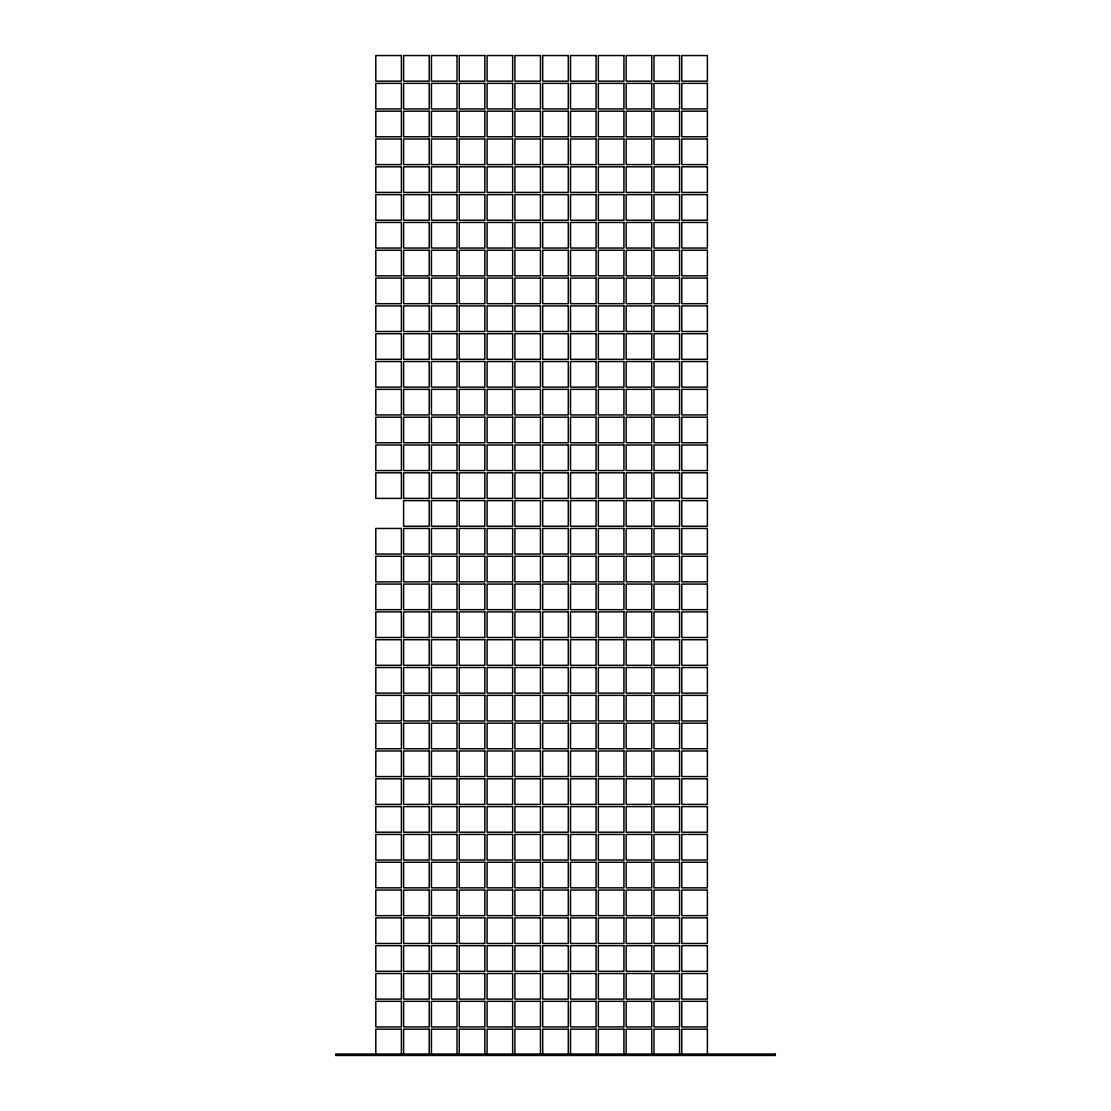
<?xml version="1.0" encoding="UTF-8"?>
<svg xmlns="http://www.w3.org/2000/svg" width="1111" height="1111" viewBox="0 0 1111 1111"><rect width="100%" height="100%" fill="white"/><g stroke="black" fill="none" stroke-linecap="round" stroke-linejoin="round"><path stroke-width="1.5" d="M401.39 55.55L375.796 55.55L375.796 81.145L401.39 81.145L401.39 55.55M429.207 55.55L403.612 55.55L403.612 81.145L429.207 81.145L429.207 55.55M457.024 55.55L431.429 55.55L431.429 81.145L457.024 81.145L457.024 55.55M484.84 55.55L459.246 55.55L459.246 81.145L484.84 81.145L484.84 55.55M512.657 55.55L487.076 55.55L487.076 81.145L512.657 81.145L512.657 55.55M540.474 55.55L514.893 55.55L514.893 81.145L540.474 81.145L540.474 55.55M568.29 55.55L542.71 55.55L542.71 81.145L568.29 81.145L568.29 55.55M596.107 55.55L570.526 55.55L570.526 81.145L596.107 81.145L596.107 55.55M623.924 55.55L598.343 55.55L598.343 81.145L623.924 81.145L623.924 55.55M651.754 55.55L626.16 55.55L626.16 81.145L651.754 81.145L651.754 55.55M679.571 55.55L653.976 55.55L653.976 81.145L679.571 81.145L679.571 55.55M707.388 55.55L681.793 55.55L681.793 81.145L707.388 81.145L707.388 55.55M401.39 83.367L375.796 83.367L375.796 108.961L401.39 108.961L401.39 83.367M429.207 83.367L403.612 83.367L403.612 108.961L429.207 108.961L429.207 83.367M457.024 83.367L431.429 83.367L431.429 108.961L457.024 108.961L457.024 83.367M484.84 83.367L459.246 83.367L459.246 108.961L484.84 108.961L484.84 83.367M512.657 83.367L487.076 83.367L487.076 108.961L512.657 108.961L512.657 83.367M540.474 83.367L514.893 83.367L514.893 108.961L540.474 108.961L540.474 83.367M568.29 83.367L542.71 83.367L542.71 108.961L568.29 108.961L568.29 83.367M596.107 83.367L570.526 83.367L570.526 108.961L596.107 108.961L596.107 83.367M623.924 83.367L598.343 83.367L598.343 108.961L623.924 108.961L623.924 83.367M651.754 83.367L626.16 83.367L626.16 108.961L651.754 108.961L651.754 83.367M679.571 83.367L653.976 83.367L653.976 108.961L679.571 108.961L679.571 83.367M707.388 83.367L681.793 83.367L681.793 108.961L707.388 108.961L707.388 83.367M401.39 111.183L375.796 111.183L375.796 136.778L401.39 136.778L401.39 111.183M429.207 111.183L403.612 111.183L403.612 136.778L429.207 136.778L429.207 111.183M457.024 111.183L431.429 111.183L431.429 136.778L457.024 136.778L457.024 111.183M484.84 111.183L459.246 111.183L459.246 136.778L484.84 136.778L484.84 111.183M512.657 111.183L487.076 111.183L487.076 136.778L512.657 136.778L512.657 111.183M540.474 111.183L514.893 111.183L514.893 136.778L540.474 136.778L540.474 111.183M568.29 111.183L542.71 111.183L542.71 136.778L568.29 136.778L568.29 111.183M596.107 111.183L570.526 111.183L570.526 136.778L596.107 136.778L596.107 111.183M623.924 111.183L598.343 111.183L598.343 136.778L623.924 136.778L623.924 111.183M651.754 111.183L626.16 111.183L626.16 136.778L651.754 136.778L651.754 111.183M679.571 111.183L653.976 111.183L653.976 136.778L679.571 136.778L679.571 111.183M707.388 111.183L681.793 111.183L681.793 136.778L707.388 136.778L707.388 111.183M401.39 139L375.796 139L375.796 164.595L401.39 164.595L401.39 139M429.207 139L403.612 139L403.612 164.595L429.207 164.595L429.207 139M457.024 139L431.429 139L431.429 164.595L457.024 164.595L457.024 139M484.84 139L459.246 139L459.246 164.595L484.84 164.595L484.84 139M512.657 139L487.076 139L487.076 164.595L512.657 164.595L512.657 139M540.474 139L514.893 139L514.893 164.595L540.474 164.595L540.474 139M568.29 139L542.71 139L542.71 164.595L568.29 164.595L568.29 139M596.107 139L570.526 139L570.526 164.595L596.107 164.595L596.107 139M623.924 139L598.343 139L598.343 164.595L623.924 164.595L623.924 139M651.754 139L626.16 139L626.16 164.595L651.754 164.595L651.754 139M679.571 139L653.976 139L653.976 164.595L679.571 164.595L679.571 139M707.388 139L681.793 139L681.793 164.595L707.388 164.595L707.388 139M401.39 166.817L375.796 166.817L375.796 192.411L401.39 192.411L401.39 166.817M429.207 166.817L403.612 166.817L403.612 192.411L429.207 192.411L429.207 166.817M457.024 166.817L431.429 166.817L431.429 192.411L457.024 192.411L457.024 166.817M484.84 166.817L459.246 166.817L459.246 192.411L484.84 192.411L484.84 166.817M512.657 166.817L487.076 166.817L487.076 192.411L512.657 192.411L512.657 166.817M540.474 166.817L514.893 166.817L514.893 192.411L540.474 192.411L540.474 166.817M568.29 166.817L542.71 166.817L542.71 192.411L568.29 192.411L568.29 166.817M596.107 166.817L570.526 166.817L570.526 192.411L596.107 192.411L596.107 166.817M623.924 166.817L598.343 166.817L598.343 192.411L623.924 192.411L623.924 166.817M651.754 166.817L626.16 166.817L626.16 192.411L651.754 192.411L651.754 166.817M679.571 166.817L653.976 166.817L653.976 192.411L679.571 192.411L679.571 166.817M707.388 166.817L681.793 166.817L681.793 192.411L707.388 192.411L707.388 166.817M401.39 194.633L375.796 194.633L375.796 220.228L401.39 220.228L401.39 194.633M429.207 194.633L403.612 194.633L403.612 220.228L429.207 220.228L429.207 194.633M457.024 194.633L431.429 194.633L431.429 220.228L457.024 220.228L457.024 194.633M484.84 194.633L459.246 194.633L459.246 220.228L484.84 220.228L484.84 194.633M512.657 194.633L487.076 194.633L487.076 220.228L512.657 220.228L512.657 194.633M540.474 194.633L514.893 194.633L514.893 220.228L540.474 220.228L540.474 194.633M568.29 194.633L542.71 194.633L542.71 220.228L568.29 220.228L568.29 194.633M596.107 194.633L570.526 194.633L570.526 220.228L596.107 220.228L596.107 194.633M623.924 194.633L598.343 194.633L598.343 220.228L623.924 220.228L623.924 194.633M651.754 194.633L626.16 194.633L626.16 220.228L651.754 220.228L651.754 194.633M679.571 194.633L653.976 194.633L653.976 220.228L679.571 220.228L679.571 194.633M707.388 194.633L681.793 194.633L681.793 220.228L707.388 220.228L707.388 194.633M401.39 222.45L375.796 222.45L375.796 248.045L401.39 248.045L401.39 222.45M429.207 222.45L403.612 222.45L403.612 248.045L429.207 248.045L429.207 222.45M457.024 222.45L431.429 222.45L431.429 248.045L457.024 248.045L457.024 222.45M484.84 222.45L459.246 222.45L459.246 248.045L484.84 248.045L484.84 222.45M512.657 222.45L487.076 222.45L487.076 248.045L512.657 248.045L512.657 222.45M540.474 222.45L514.893 222.45L514.893 248.045L540.474 248.045L540.474 222.45M568.29 222.45L542.71 222.45L542.71 248.045L568.29 248.045L568.29 222.45M596.107 222.45L570.526 222.45L570.526 248.045L596.107 248.045L596.107 222.45M623.924 222.45L598.343 222.45L598.343 248.045L623.924 248.045L623.924 222.45M651.754 222.45L626.16 222.45L626.16 248.045L651.754 248.045L651.754 222.45M679.571 222.45L653.976 222.45L653.976 248.045L679.571 248.045L679.571 222.45M707.388 222.45L681.793 222.45L681.793 248.045L707.388 248.045L707.388 222.45M401.39 250.267L375.796 250.267L375.796 275.861L401.39 275.861L401.39 250.267M429.207 250.267L403.612 250.267L403.612 275.861L429.207 275.861L429.207 250.267M457.024 250.267L431.429 250.267L431.429 275.861L457.024 275.861L457.024 250.267M484.84 250.267L459.246 250.267L459.246 275.861L484.84 275.861L484.84 250.267M512.657 250.267L487.076 250.267L487.076 275.861L512.657 275.861L512.657 250.267M540.474 250.267L514.893 250.267L514.893 275.861L540.474 275.861L540.474 250.267M568.29 250.267L542.71 250.267L542.71 275.861L568.29 275.861L568.29 250.267M596.107 250.267L570.526 250.267L570.526 275.861L596.107 275.861L596.107 250.267M623.924 250.267L598.343 250.267L598.343 275.861L623.924 275.861L623.924 250.267M651.754 250.267L626.16 250.267L626.16 275.861L651.754 275.861L651.754 250.267M679.571 250.267L653.976 250.267L653.976 275.861L679.571 275.861L679.571 250.267M707.388 250.267L681.793 250.267L681.793 275.861L707.388 275.861L707.388 250.267M401.39 278.083L375.796 278.083L375.796 303.678L401.39 303.678L401.39 278.083M429.207 278.083L403.612 278.083L403.612 303.678L429.207 303.678L429.207 278.083M457.024 278.083L431.429 278.083L431.429 303.678L457.024 303.678L457.024 278.083M484.84 278.083L459.246 278.083L459.246 303.678L484.84 303.678L484.84 278.083M512.657 278.083L487.076 278.083L487.076 303.678L512.657 303.678L512.657 278.083M540.474 278.083L514.893 278.083L514.893 303.678L540.474 303.678L540.474 278.083M568.29 278.083L542.71 278.083L542.71 303.678L568.29 303.678L568.29 278.083M596.107 278.083L570.526 278.083L570.526 303.678L596.107 303.678L596.107 278.083M623.924 278.083L598.343 278.083L598.343 303.678L623.924 303.678L623.924 278.083M651.754 278.083L626.16 278.083L626.16 303.678L651.754 303.678L651.754 278.083M679.571 278.083L653.976 278.083L653.976 303.678L679.571 303.678L679.571 278.083M707.388 278.083L681.793 278.083L681.793 303.678L707.388 303.678L707.388 278.083M401.39 305.9L375.796 305.9L375.796 331.495L401.39 331.495L401.39 305.9M429.207 305.9L403.612 305.9L403.612 331.495L429.207 331.495L429.207 305.9M457.024 305.9L431.429 305.9L431.429 331.495L457.024 331.495L457.024 305.9M484.84 305.9L459.246 305.9L459.246 331.495L484.84 331.495L484.84 305.9M512.657 305.9L487.076 305.9L487.076 331.495L512.657 331.495L512.657 305.9M540.474 305.9L514.893 305.9L514.893 331.495L540.474 331.495L540.474 305.9M568.29 305.9L542.71 305.9L542.71 331.495L568.29 331.495L568.29 305.9M596.107 305.9L570.526 305.9L570.526 331.495L596.107 331.495L596.107 305.9M623.924 305.9L598.343 305.9L598.343 331.495L623.924 331.495L623.924 305.9M651.754 305.9L626.16 305.9L626.16 331.495L651.754 331.495L651.754 305.9M679.571 305.9L653.976 305.9L653.976 331.495L679.571 331.495L679.571 305.9M707.388 305.9L681.793 305.9L681.793 331.495L707.388 331.495L707.388 305.9M401.39 333.717L375.796 333.717L375.796 359.311L401.39 359.311L401.39 333.717M429.207 333.717L403.612 333.717L403.612 359.311L429.207 359.311L429.207 333.717M457.024 333.717L431.429 333.717L431.429 359.311L457.024 359.311L457.024 333.717M484.84 333.717L459.246 333.717L459.246 359.311L484.84 359.311L484.84 333.717M512.657 333.717L487.076 333.717L487.076 359.311L512.657 359.311L512.657 333.717M540.474 333.717L514.893 333.717L514.893 359.311L540.474 359.311L540.474 333.717M568.29 333.717L542.71 333.717L542.71 359.311L568.29 359.311L568.29 333.717M596.107 333.717L570.526 333.717L570.526 359.311L596.107 359.311L596.107 333.717M623.924 333.717L598.343 333.717L598.343 359.311L623.924 359.311L623.924 333.717M651.754 333.717L626.16 333.717L626.16 359.311L651.754 359.311L651.754 333.717M679.571 333.717L653.976 333.717L653.976 359.311L679.571 359.311L679.571 333.717M707.388 333.717L681.793 333.717L681.793 359.311L707.388 359.311L707.388 333.717M401.39 361.533L375.796 361.533L375.796 387.128L401.39 387.128L401.39 361.533M429.207 361.533L403.612 361.533L403.612 387.128L429.207 387.128L429.207 361.533M457.024 361.533L431.429 361.533L431.429 387.128L457.024 387.128L457.024 361.533M484.84 361.533L459.246 361.533L459.246 387.128L484.84 387.128L484.84 361.533M512.657 361.533L487.076 361.533L487.076 387.128L512.657 387.128L512.657 361.533M540.474 361.533L514.893 361.533L514.893 387.128L540.474 387.128L540.474 361.533M568.29 361.533L542.71 361.533L542.71 387.128L568.29 387.128L568.29 361.533M596.107 361.533L570.526 361.533L570.526 387.128L596.107 387.128L596.107 361.533M623.924 361.533L598.343 361.533L598.343 387.128L623.924 387.128L623.924 361.533M651.754 361.533L626.16 361.533L626.16 387.128L651.754 387.128L651.754 361.533M679.571 361.533L653.976 361.533L653.976 387.128L679.571 387.128L679.571 361.533M707.388 361.533L681.793 361.533L681.793 387.128L707.388 387.128L707.388 361.533M401.39 389.35L375.796 389.35L375.796 414.945L401.39 414.945L401.39 389.35M429.207 389.35L403.612 389.35L403.612 414.945L429.207 414.945L429.207 389.35M457.024 389.35L431.429 389.35L431.429 414.945L457.024 414.945L457.024 389.35M484.84 389.35L459.246 389.35L459.246 414.945L484.84 414.945L484.84 389.35M512.657 389.35L487.076 389.35L487.076 414.945L512.657 414.945L512.657 389.35M540.474 389.35L514.893 389.35L514.893 414.945L540.474 414.945L540.474 389.35M568.29 389.35L542.71 389.35L542.71 414.945L568.29 414.945L568.29 389.35M596.107 389.35L570.526 389.35L570.526 414.945L596.107 414.945L596.107 389.35M623.924 389.35L598.343 389.35L598.343 414.945L623.924 414.945L623.924 389.35M651.754 389.35L626.16 389.35L626.16 414.945L651.754 414.945L651.754 389.35M679.571 389.35L653.976 389.35L653.976 414.945L679.571 414.945L679.571 389.35M707.388 389.35L681.793 389.35L681.793 414.945L707.388 414.945L707.388 389.35M401.39 417.18L375.796 417.18L375.796 442.761L401.39 442.761L401.39 417.18M429.207 417.18L403.612 417.18L403.612 442.761L429.207 442.761L429.207 417.18M457.024 417.18L431.429 417.18L431.429 442.761L457.024 442.761L457.024 417.18M484.84 417.18L459.246 417.18L459.246 442.761L484.84 442.761L484.84 417.18M512.657 417.18L487.076 417.18L487.076 442.761L512.657 442.761L512.657 417.18M540.474 417.18L514.893 417.18L514.893 442.761L540.474 442.761L540.474 417.18M568.29 417.18L542.71 417.18L542.71 442.761L568.29 442.761L568.29 417.18M596.107 417.18L570.526 417.18L570.526 442.761L596.107 442.761L596.107 417.18M623.924 417.18L598.343 417.18L598.343 442.761L623.924 442.761L623.924 417.18M651.754 417.18L626.16 417.18L626.16 442.761L651.754 442.761L651.754 417.18M679.571 417.18L653.976 417.18L653.976 442.761L679.571 442.761L679.571 417.18M707.388 417.18L681.793 417.18L681.793 442.761L707.388 442.761L707.388 417.18M401.39 444.997L375.796 444.997L375.796 470.578L401.39 470.578L401.39 444.997M429.207 444.997L403.612 444.997L403.612 470.578L429.207 470.578L429.207 444.997M457.024 444.997L431.429 444.997L431.429 470.578L457.024 470.578L457.024 444.997M484.84 444.997L459.246 444.997L459.246 470.578L484.84 470.578L484.84 444.997M512.657 444.997L487.076 444.997L487.076 470.578L512.657 470.578L512.657 444.997M540.474 444.997L514.893 444.997L514.893 470.578L540.474 470.578L540.474 444.997M568.29 444.997L542.71 444.997L542.71 470.578L568.29 470.578L568.29 444.997M596.107 444.997L570.526 444.997L570.526 470.578L596.107 470.578L596.107 444.997M623.924 444.997L598.343 444.997L598.343 470.578L623.924 470.578L623.924 444.997M651.754 444.997L626.16 444.997L626.16 470.578L651.754 470.578L651.754 444.997M679.571 444.997L653.976 444.997L653.976 470.578L679.571 470.578L679.571 444.997M707.388 444.997L681.793 444.997L681.793 470.578L707.388 470.578L707.388 444.997M401.39 472.814L375.796 472.814L375.796 498.395L401.39 498.395L401.39 472.814M429.207 472.814L403.612 472.814L403.612 498.395L429.207 498.395L429.207 472.814M457.024 472.814L431.429 472.814L431.429 498.395L457.024 498.395L457.024 472.814M484.84 472.814L459.246 472.814L459.246 498.395L484.84 498.395L484.84 472.814M512.657 472.814L487.076 472.814L487.076 498.395L512.657 498.395L512.657 472.814M540.474 472.814L514.893 472.814L514.893 498.395L540.474 498.395L540.474 472.814M568.29 472.814L542.71 472.814L542.71 498.395L568.29 498.395L568.29 472.814M596.107 472.814L570.526 472.814L570.526 498.395L596.107 498.395L596.107 472.814M623.924 472.814L598.343 472.814L598.343 498.395L623.924 498.395L623.924 472.814M651.754 472.814L626.16 472.814L626.16 498.395L651.754 498.395L651.754 472.814M679.571 472.814L653.976 472.814L653.976 498.395L679.571 498.395L679.571 472.814M707.388 472.814L681.793 472.814L681.793 498.395L707.388 498.395L707.388 472.814M429.207 500.63L403.612 500.63L403.612 526.211L429.207 526.211L429.207 500.63M457.024 500.63L431.429 500.63L431.429 526.211L457.024 526.211L457.024 500.63M484.84 500.63L459.246 500.63L459.246 526.211L484.84 526.211L484.84 500.63M512.657 500.63L487.076 500.63L487.076 526.211L512.657 526.211L512.657 500.63M540.474 500.63L514.893 500.63L514.893 526.211L540.474 526.211L540.474 500.63M568.29 500.63L542.71 500.63L542.71 526.211L568.29 526.211L568.29 500.63M596.107 500.63L570.526 500.63L570.526 526.211L596.107 526.211L596.107 500.63M623.924 500.63L598.343 500.63L598.343 526.211L623.924 526.211L623.924 500.63M651.754 500.63L626.16 500.63L626.16 526.211L651.754 526.211L651.754 500.63M679.571 500.63L653.976 500.63L653.976 526.211L679.571 526.211L679.571 500.63M707.388 500.63L681.793 500.63L681.793 526.211L707.388 526.211L707.388 500.63M401.39 528.447L375.796 528.447L375.796 554.028L401.39 554.028L401.39 528.447M429.207 528.447L403.612 528.447L403.612 554.028L429.207 554.028L429.207 528.447M457.024 528.447L431.429 528.447L431.429 554.028L457.024 554.028L457.024 528.447M484.84 528.447L459.246 528.447L459.246 554.028L484.84 554.028L484.84 528.447M512.657 528.447L487.076 528.447L487.076 554.028L512.657 554.028L512.657 528.447M540.474 528.447L514.893 528.447L514.893 554.028L540.474 554.028L540.474 528.447M568.29 528.447L542.71 528.447L542.71 554.028L568.29 554.028L568.29 528.447M596.107 528.447L570.526 528.447L570.526 554.028L596.107 554.028L596.107 528.447M623.924 528.447L598.343 528.447L598.343 554.028L623.924 554.028L623.924 528.447M651.754 528.447L626.16 528.447L626.16 554.028L651.754 554.028L651.754 528.447M679.571 528.447L653.976 528.447L653.976 554.028L679.571 554.028L679.571 528.447M707.388 528.447L681.793 528.447L681.793 554.028L707.388 554.028L707.388 528.447M401.39 556.264L375.796 556.264L375.796 581.858L401.39 581.858L401.39 556.264M429.207 556.264L403.612 556.264L403.612 581.858L429.207 581.858L429.207 556.264M457.024 556.264L431.429 556.264L431.429 581.858L457.024 581.858L457.024 556.264M484.84 556.264L459.246 556.264L459.246 581.858L484.84 581.858L484.84 556.264M512.657 556.264L487.076 556.264L487.076 581.858L512.657 581.858L512.657 556.264M540.474 556.264L514.893 556.264L514.893 581.858L540.474 581.858L540.474 556.264M568.29 556.264L542.71 556.264L542.71 581.858L568.29 581.858L568.29 556.264M596.107 556.264L570.526 556.264L570.526 581.858L596.107 581.858L596.107 556.264M623.924 556.264L598.343 556.264L598.343 581.858L623.924 581.858L623.924 556.264M651.754 556.264L626.16 556.264L626.16 581.858L651.754 581.858L651.754 556.264M679.571 556.264L653.976 556.264L653.976 581.858L679.571 581.858L679.571 556.264M707.388 556.264L681.793 556.264L681.793 581.858L707.388 581.858L707.388 556.264M401.39 584.08L375.796 584.08L375.796 609.675L401.39 609.675L401.39 584.08M429.207 584.08L403.612 584.08L403.612 609.675L429.207 609.675L429.207 584.08M457.024 584.08L431.429 584.08L431.429 609.675L457.024 609.675L457.024 584.08M484.84 584.08L459.246 584.08L459.246 609.675L484.84 609.675L484.84 584.08M512.657 584.08L487.076 584.08L487.076 609.675L512.657 609.675L512.657 584.08M540.474 584.08L514.893 584.08L514.893 609.675L540.474 609.675L540.474 584.08M568.29 584.08L542.71 584.08L542.71 609.675L568.29 609.675L568.29 584.08M596.107 584.08L570.526 584.08L570.526 609.675L596.107 609.675L596.107 584.08M623.924 584.08L598.343 584.08L598.343 609.675L623.924 609.675L623.924 584.08M651.754 584.08L626.16 584.08L626.16 609.675L651.754 609.675L651.754 584.08M679.571 584.08L653.976 584.08L653.976 609.675L679.571 609.675L679.571 584.08M707.388 584.08L681.793 584.08L681.793 609.675L707.388 609.675L707.388 584.08M401.39 611.897L375.796 611.897L375.796 637.492L401.39 637.492L401.39 611.897M429.207 611.897L403.612 611.897L403.612 637.492L429.207 637.492L429.207 611.897M457.024 611.897L431.429 611.897L431.429 637.492L457.024 637.492L457.024 611.897M484.84 611.897L459.246 611.897L459.246 637.492L484.84 637.492L484.84 611.897M512.657 611.897L487.076 611.897L487.076 637.492L512.657 637.492L512.657 611.897M540.474 611.897L514.893 611.897L514.893 637.492L540.474 637.492L540.474 611.897M568.29 611.897L542.71 611.897L542.71 637.492L568.29 637.492L568.29 611.897M596.107 611.897L570.526 611.897L570.526 637.492L596.107 637.492L596.107 611.897M623.924 611.897L598.343 611.897L598.343 637.492L623.924 637.492L623.924 611.897M651.754 611.897L626.16 611.897L626.16 637.492L651.754 637.492L651.754 611.897M679.571 611.897L653.976 611.897L653.976 637.492L679.571 637.492L679.571 611.897M707.388 611.897L681.793 611.897L681.793 637.492L707.388 637.492L707.388 611.897M401.39 639.714L375.796 639.714L375.796 665.308L401.39 665.308L401.39 639.714M429.207 639.714L403.612 639.714L403.612 665.308L429.207 665.308L429.207 639.714M457.024 639.714L431.429 639.714L431.429 665.308L457.024 665.308L457.024 639.714M484.84 639.714L459.246 639.714L459.246 665.308L484.84 665.308L484.84 639.714M512.657 639.714L487.076 639.714L487.076 665.308L512.657 665.308L512.657 639.714M540.474 639.714L514.893 639.714L514.893 665.308L540.474 665.308L540.474 639.714M568.29 639.714L542.71 639.714L542.71 665.308L568.29 665.308L568.29 639.714M596.107 639.714L570.526 639.714L570.526 665.308L596.107 665.308L596.107 639.714M623.924 639.714L598.343 639.714L598.343 665.308L623.924 665.308L623.924 639.714M651.754 639.714L626.16 639.714L626.16 665.308L651.754 665.308L651.754 639.714M679.571 639.714L653.976 639.714L653.976 665.308L679.571 665.308L679.571 639.714M707.388 639.714L681.793 639.714L681.793 665.308L707.388 665.308L707.388 639.714M401.39 667.53L375.796 667.53L375.796 693.125L401.39 693.125L401.39 667.53M429.207 667.53L403.612 667.53L403.612 693.125L429.207 693.125L429.207 667.53M457.024 667.53L431.429 667.53L431.429 693.125L457.024 693.125L457.024 667.53M484.84 667.53L459.246 667.53L459.246 693.125L484.84 693.125L484.84 667.53M512.657 667.53L487.076 667.53L487.076 693.125L512.657 693.125L512.657 667.53M540.474 667.53L514.893 667.53L514.893 693.125L540.474 693.125L540.474 667.53M568.29 667.53L542.71 667.53L542.71 693.125L568.29 693.125L568.29 667.53M596.107 667.53L570.526 667.53L570.526 693.125L596.107 693.125L596.107 667.53M623.924 667.53L598.343 667.53L598.343 693.125L623.924 693.125L623.924 667.53M651.754 667.53L626.16 667.53L626.16 693.125L651.754 693.125L651.754 667.53M679.571 667.53L653.976 667.53L653.976 693.125L679.571 693.125L679.571 667.53M707.388 667.53L681.793 667.53L681.793 693.125L707.388 693.125L707.388 667.53M401.39 695.347L375.796 695.347L375.796 720.942L401.39 720.942L401.39 695.347M429.207 695.347L403.612 695.347L403.612 720.942L429.207 720.942L429.207 695.347M457.024 695.347L431.429 695.347L431.429 720.942L457.024 720.942L457.024 695.347M484.84 695.347L459.246 695.347L459.246 720.942L484.84 720.942L484.84 695.347M512.657 695.347L487.076 695.347L487.076 720.942L512.657 720.942L512.657 695.347M540.474 695.347L514.893 695.347L514.893 720.942L540.474 720.942L540.474 695.347M568.29 695.347L542.71 695.347L542.71 720.942L568.29 720.942L568.29 695.347M596.107 695.347L570.526 695.347L570.526 720.942L596.107 720.942L596.107 695.347M623.924 695.347L598.343 695.347L598.343 720.942L623.924 720.942L623.924 695.347M651.754 695.347L626.16 695.347L626.16 720.942L651.754 720.942L651.754 695.347M679.571 695.347L653.976 695.347L653.976 720.942L679.571 720.942L679.571 695.347M707.388 695.347L681.793 695.347L681.793 720.942L707.388 720.942L707.388 695.347M401.39 723.164L375.796 723.164L375.796 748.758L401.39 748.758L401.39 723.164M429.207 723.164L403.612 723.164L403.612 748.758L429.207 748.758L429.207 723.164M457.024 723.164L431.429 723.164L431.429 748.758L457.024 748.758L457.024 723.164M484.84 723.164L459.246 723.164L459.246 748.758L484.84 748.758L484.84 723.164M512.657 723.164L487.076 723.164L487.076 748.758L512.657 748.758L512.657 723.164M540.474 723.164L514.893 723.164L514.893 748.758L540.474 748.758L540.474 723.164M568.29 723.164L542.71 723.164L542.71 748.758L568.29 748.758L568.29 723.164M596.107 723.164L570.526 723.164L570.526 748.758L596.107 748.758L596.107 723.164M623.924 723.164L598.343 723.164L598.343 748.758L623.924 748.758L623.924 723.164M651.754 723.164L626.16 723.164L626.16 748.758L651.754 748.758L651.754 723.164M679.571 723.164L653.976 723.164L653.976 748.758L679.571 748.758L679.571 723.164M707.388 723.164L681.793 723.164L681.793 748.758L707.388 748.758L707.388 723.164M401.39 750.98L375.796 750.98L375.796 776.575L401.39 776.575L401.39 750.98M429.207 750.98L403.612 750.98L403.612 776.575L429.207 776.575L429.207 750.98M457.024 750.98L431.429 750.98L431.429 776.575L457.024 776.575L457.024 750.98M484.84 750.98L459.246 750.98L459.246 776.575L484.84 776.575L484.84 750.98M512.657 750.98L487.076 750.98L487.076 776.575L512.657 776.575L512.657 750.98M540.474 750.98L514.893 750.98L514.893 776.575L540.474 776.575L540.474 750.98M568.29 750.98L542.71 750.98L542.71 776.575L568.29 776.575L568.29 750.98M596.107 750.98L570.526 750.98L570.526 776.575L596.107 776.575L596.107 750.98M623.924 750.98L598.343 750.98L598.343 776.575L623.924 776.575L623.924 750.98M651.754 750.98L626.16 750.98L626.16 776.575L651.754 776.575L651.754 750.98M679.571 750.98L653.976 750.98L653.976 776.575L679.571 776.575L679.571 750.98M707.388 750.98L681.793 750.98L681.793 776.575L707.388 776.575L707.388 750.98M401.39 778.797L375.796 778.797L375.796 804.392L401.39 804.392L401.39 778.797M429.207 778.797L403.612 778.797L403.612 804.392L429.207 804.392L429.207 778.797M457.024 778.797L431.429 778.797L431.429 804.392L457.024 804.392L457.024 778.797M484.84 778.797L459.246 778.797L459.246 804.392L484.84 804.392L484.84 778.797M512.657 778.797L487.076 778.797L487.076 804.392L512.657 804.392L512.657 778.797M540.474 778.797L514.893 778.797L514.893 804.392L540.474 804.392L540.474 778.797M568.29 778.797L542.71 778.797L542.71 804.392L568.29 804.392L568.29 778.797M596.107 778.797L570.526 778.797L570.526 804.392L596.107 804.392L596.107 778.797M623.924 778.797L598.343 778.797L598.343 804.392L623.924 804.392L623.924 778.797M651.754 778.797L626.16 778.797L626.16 804.392L651.754 804.392L651.754 778.797M679.571 778.797L653.976 778.797L653.976 804.392L679.571 804.392L679.571 778.797M707.388 778.797L681.793 778.797L681.793 804.392L707.388 804.392L707.388 778.797M401.39 806.614L375.796 806.614L375.796 832.208L401.39 832.208L401.39 806.614M429.207 806.614L403.612 806.614L403.612 832.208L429.207 832.208L429.207 806.614M457.024 806.614L431.429 806.614L431.429 832.208L457.024 832.208L457.024 806.614M484.84 806.614L459.246 806.614L459.246 832.208L484.84 832.208L484.84 806.614M512.657 806.614L487.076 806.614L487.076 832.208L512.657 832.208L512.657 806.614M540.474 806.614L514.893 806.614L514.893 832.208L540.474 832.208L540.474 806.614M568.29 806.614L542.71 806.614L542.71 832.208L568.29 832.208L568.29 806.614M596.107 806.614L570.526 806.614L570.526 832.208L596.107 832.208L596.107 806.614M623.924 806.614L598.343 806.614L598.343 832.208L623.924 832.208L623.924 806.614M651.754 806.614L626.16 806.614L626.16 832.208L651.754 832.208L651.754 806.614M679.571 806.614L653.976 806.614L653.976 832.208L679.571 832.208L679.571 806.614M707.388 806.614L681.793 806.614L681.793 832.208L707.388 832.208L707.388 806.614M401.39 834.43L375.796 834.43L375.796 860.025L401.39 860.025L401.39 834.43M429.207 834.43L403.612 834.43L403.612 860.025L429.207 860.025L429.207 834.43M457.024 834.43L431.429 834.43L431.429 860.025L457.024 860.025L457.024 834.43M484.84 834.43L459.246 834.43L459.246 860.025L484.84 860.025L484.84 834.43M512.657 834.43L487.076 834.43L487.076 860.025L512.657 860.025L512.657 834.43M540.474 834.43L514.893 834.43L514.893 860.025L540.474 860.025L540.474 834.43M568.29 834.43L542.71 834.43L542.71 860.025L568.29 860.025L568.29 834.43M596.107 834.43L570.526 834.43L570.526 860.025L596.107 860.025L596.107 834.43M623.924 834.43L598.343 834.43L598.343 860.025L623.924 860.025L623.924 834.43M651.754 834.43L626.16 834.43L626.16 860.025L651.754 860.025L651.754 834.43M679.571 834.43L653.976 834.43L653.976 860.025L679.571 860.025L679.571 834.43M707.388 834.43L681.793 834.43L681.793 860.025L707.388 860.025L707.388 834.43M401.39 862.247L375.796 862.247L375.796 887.842L401.39 887.842L401.39 862.247M429.207 862.247L403.612 862.247L403.612 887.842L429.207 887.842L429.207 862.247M457.024 862.247L431.429 862.247L431.429 887.842L457.024 887.842L457.024 862.247M484.84 862.247L459.246 862.247L459.246 887.842L484.84 887.842L484.84 862.247M512.657 862.247L487.076 862.247L487.076 887.842L512.657 887.842L512.657 862.247M540.474 862.247L514.893 862.247L514.893 887.842L540.474 887.842L540.474 862.247M568.29 862.247L542.71 862.247L542.71 887.842L568.29 887.842L568.29 862.247M596.107 862.247L570.526 862.247L570.526 887.842L596.107 887.842L596.107 862.247M623.924 862.247L598.343 862.247L598.343 887.842L623.924 887.842L623.924 862.247M651.754 862.247L626.16 862.247L626.16 887.842L651.754 887.842L651.754 862.247M679.571 862.247L653.976 862.247L653.976 887.842L679.571 887.842L679.571 862.247M707.388 862.247L681.793 862.247L681.793 887.842L707.388 887.842L707.388 862.247M401.39 890.064L375.796 890.064L375.796 915.658L401.39 915.658L401.39 890.064M429.207 890.064L403.612 890.064L403.612 915.658L429.207 915.658L429.207 890.064M457.024 890.064L431.429 890.064L431.429 915.658L457.024 915.658L457.024 890.064M484.84 890.064L459.246 890.064L459.246 915.658L484.84 915.658L484.84 890.064M512.657 890.064L487.076 890.064L487.076 915.658L512.657 915.658L512.657 890.064M540.474 890.064L514.893 890.064L514.893 915.658L540.474 915.658L540.474 890.064M568.29 890.064L542.71 890.064L542.71 915.658L568.29 915.658L568.29 890.064M596.107 890.064L570.526 890.064L570.526 915.658L596.107 915.658L596.107 890.064M623.924 890.064L598.343 890.064L598.343 915.658L623.924 915.658L623.924 890.064M651.754 890.064L626.16 890.064L626.16 915.658L651.754 915.658L651.754 890.064M679.571 890.064L653.976 890.064L653.976 915.658L679.571 915.658L679.571 890.064M707.388 890.064L681.793 890.064L681.793 915.658L707.388 915.658L707.388 890.064M401.39 917.88L375.796 917.88L375.796 943.475L401.39 943.475L401.39 917.88M429.207 917.88L403.612 917.88L403.612 943.475L429.207 943.475L429.207 917.88M457.024 917.88L431.429 917.88L431.429 943.475L457.024 943.475L457.024 917.88M484.84 917.88L459.246 917.88L459.246 943.475L484.84 943.475L484.84 917.88M512.657 917.88L487.076 917.88L487.076 943.475L512.657 943.475L512.657 917.88M540.474 917.88L514.893 917.88L514.893 943.475L540.474 943.475L540.474 917.88M568.29 917.88L542.71 917.88L542.71 943.475L568.29 943.475L568.29 917.88M596.107 917.88L570.526 917.88L570.526 943.475L596.107 943.475L596.107 917.88M623.924 917.88L598.343 917.88L598.343 943.475L623.924 943.475L623.924 917.88M651.754 917.88L626.16 917.88L626.16 943.475L651.754 943.475L651.754 917.88M679.571 917.88L653.976 917.88L653.976 943.475L679.571 943.475L679.571 917.88M707.388 917.88L681.793 917.88L681.793 943.475L707.388 943.475L707.388 917.88M401.39 945.697L375.796 945.697L375.796 971.292L401.39 971.292L401.39 945.697M429.207 945.697L403.612 945.697L403.612 971.292L429.207 971.292L429.207 945.697M457.024 945.697L431.429 945.697L431.429 971.292L457.024 971.292L457.024 945.697M484.84 945.697L459.246 945.697L459.246 971.292L484.84 971.292L484.84 945.697M512.657 945.697L487.076 945.697L487.076 971.292L512.657 971.292L512.657 945.697M540.474 945.697L514.893 945.697L514.893 971.292L540.474 971.292L540.474 945.697M568.29 945.697L542.71 945.697L542.71 971.292L568.29 971.292L568.29 945.697M596.107 945.697L570.526 945.697L570.526 971.292L596.107 971.292L596.107 945.697M623.924 945.697L598.343 945.697L598.343 971.292L623.924 971.292L623.924 945.697M651.754 945.697L626.16 945.697L626.16 971.292L651.754 971.292L651.754 945.697M679.571 945.697L653.976 945.697L653.976 971.292L679.571 971.292L679.571 945.697M707.388 945.697L681.793 945.697L681.793 971.292L707.388 971.292L707.388 945.697M401.39 973.514L375.796 973.514L375.796 999.108L401.39 999.108L401.39 973.514M429.207 973.514L403.612 973.514L403.612 999.108L429.207 999.108L429.207 973.514M457.024 973.514L431.429 973.514L431.429 999.108L457.024 999.108L457.024 973.514M484.84 973.514L459.246 973.514L459.246 999.108L484.84 999.108L484.84 973.514M512.657 973.514L487.076 973.514L487.076 999.108L512.657 999.108L512.657 973.514M540.474 973.514L514.893 973.514L514.893 999.108L540.474 999.108L540.474 973.514M568.29 973.514L542.71 973.514L542.71 999.108L568.29 999.108L568.29 973.514M596.107 973.514L570.526 973.514L570.526 999.108L596.107 999.108L596.107 973.514M623.924 973.514L598.343 973.514L598.343 999.108L623.924 999.108L623.924 973.514M651.754 973.514L626.16 973.514L626.16 999.108L651.754 999.108L651.754 973.514M679.571 973.514L653.976 973.514L653.976 999.108L679.571 999.108L679.571 973.514M707.388 973.514L681.793 973.514L681.793 999.108L707.388 999.108L707.388 973.514M401.39 1001.33L375.796 1001.33L375.796 1026.925L401.39 1026.925L401.39 1001.33M429.207 1001.33L403.612 1001.33L403.612 1026.925L429.207 1026.925L429.207 1001.33M457.024 1001.33L431.429 1001.33L431.429 1026.925L457.024 1026.925L457.024 1001.33M484.84 1001.33L459.246 1001.33L459.246 1026.925L484.84 1026.925L484.84 1001.33M512.657 1001.33L487.076 1001.33L487.076 1026.925L512.657 1026.925L512.657 1001.33M540.474 1001.33L514.893 1001.33L514.893 1026.925L540.474 1026.925L540.474 1001.33M568.29 1001.33L542.71 1001.33L542.71 1026.925L568.29 1026.925L568.29 1001.33M596.107 1001.33L570.526 1001.33L570.526 1026.925L596.107 1026.925L596.107 1001.33M623.924 1001.33L598.343 1001.33L598.343 1026.925L623.924 1026.925L623.924 1001.33M651.754 1001.33L626.16 1001.33L626.16 1026.925L651.754 1026.925L651.754 1001.33M679.571 1001.33L653.976 1001.33L653.976 1026.925L679.571 1026.925L679.571 1001.33M707.388 1001.33L681.793 1001.33L681.793 1026.925L707.388 1026.925L707.388 1001.33M401.39 1029.147L375.796 1029.147L375.796 1054.742L401.39 1054.742L401.39 1029.147M429.207 1029.147L403.612 1029.147L403.612 1054.742L429.207 1054.742L429.207 1029.147M457.024 1029.147L431.429 1029.147L431.429 1054.742L457.024 1054.742L457.024 1029.147M484.84 1029.147L459.246 1029.147L459.246 1054.742L484.84 1054.742L484.84 1029.147M512.657 1029.147L487.076 1029.147L487.076 1054.742L512.657 1054.742L512.657 1029.147M540.474 1029.147L514.893 1029.147L514.893 1054.742L540.474 1054.742L540.474 1029.147M568.29 1029.147L542.71 1029.147L542.71 1054.742L568.29 1054.742L568.29 1029.147M596.107 1029.147L570.526 1029.147L570.526 1054.742L596.107 1054.742L596.107 1029.147M623.924 1029.147L598.343 1029.147L598.343 1054.742L623.924 1054.742L623.924 1029.147M651.754 1029.147L626.16 1029.147L626.16 1054.742L651.754 1054.742L651.754 1029.147M679.571 1029.147L653.976 1029.147L653.976 1054.742L679.571 1054.742L679.571 1029.147M707.388 1029.147L681.793 1029.147L681.793 1054.742L707.388 1054.742L707.388 1029.147M775.311 1054.033L335.689 1054.033L335.689 1055.45L775.311 1055.45L775.311 1054.033"/></g></svg>
